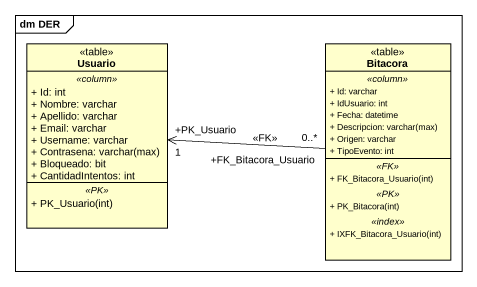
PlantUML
@startuml
mainframe dm DER
hide circle
hide empty members
skinparam classAttributeIconSize 0
class Usuario <<table>> {
  .. <<column>> ..
  + Id: int
  + Nombre: varchar
  + Apellido: varchar
  + Email: varchar
  + Username: varchar
  {field} + Contrasena: varchar(max)
  + Bloqueado: bit
  + CantidadIntentos: int
  .. <<PK>> ..
  + PK_Usuario(int)
}
class Bitacora <<table>> {
  .. <<column>> ..
  + Id: varchar
  + IdUsuario: int
  + Fecha: datetime
  {field} + Descripcion: varchar(max)
  + Origen: varchar
  + TipoEvento: int
  .. <<FK>> ..
  + FK_Bitacora_Usuario(int)
  .. <<PK>> ..
  + PK_Bitacora(int)
  .. <<index>> ..
  + IXFK_Bitacora_Usuario(int)
}
Bitacora "+FK_Bitacora_Usuario\n0..*" -left-> "+PK_Usuario\n1" Usuario : <<FK>>
@enduml
